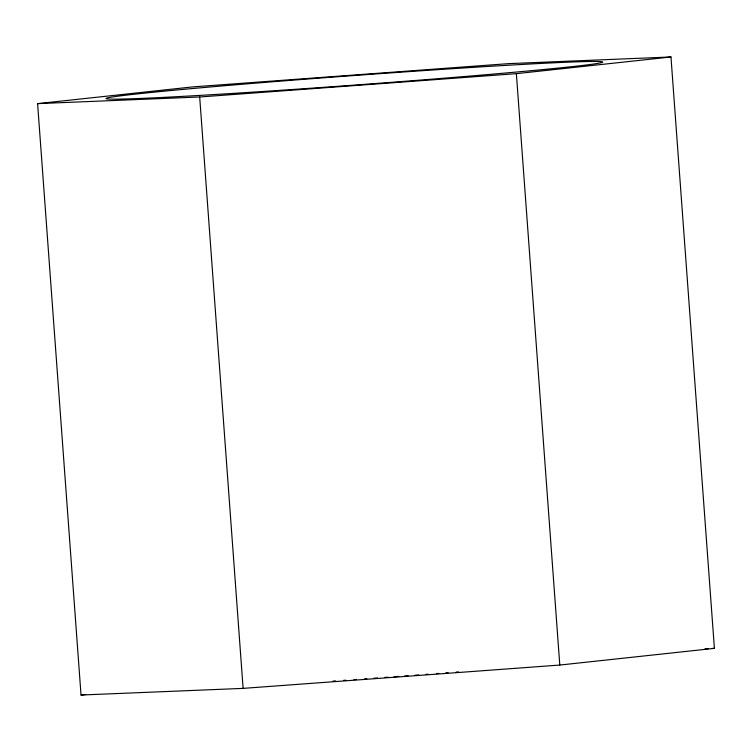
<?xml version="1.0" encoding="UTF-8"?>
<svg xmlns="http://www.w3.org/2000/svg" width="752" height="752" viewBox="0 0 752 752"><rect width="100%" height="100%" fill="white"/><g stroke="black" fill="none" stroke-linecap="round" stroke-linejoin="round"><path stroke-width="1.13" d="M37.6 103.635L192.202 86.95L508.888 63.619L670.972 56.973L714.4 648.365L559.798 665.05L243.112 688.381L81.028 695.027L37.6 103.635L199.684 96.989L516.37 73.658L670.972 56.973M81.028 695.027L85.681 694.519M705.075 648.75L708.572 648.6M712.069 648.459L714.4 648.365M516.37 73.658L559.798 665.05M199.684 96.989L243.112 688.381M458.476 671.884A249.1 4.785 -4.2 0 1 456.191 672.062M448.117 672.692A249.1 4.785 -4.2 0 1 445.795 672.871M438.783 673.407A249.1 4.785 -4.2 0 1 436.433 673.585M428.189 674.215A249.1 4.785 -4.2 0 1 425.829 674.394M418.742 674.929A249.1 4.785 -4.2 0 1 415.207 675.193M408.139 675.719A249.1 4.785 -4.2 0 1 404.614 675.982M398.757 676.415A249.1 4.785 -4.2 0 1 394.057 676.753M388.164 677.185A249.1 4.785 -4.2 0 1 384.62 677.439M377.523 677.956A249.1 4.785 -4.2 0 1 373.97 678.21M366.873 678.718A249.1 4.785 -4.2 0 1 364.513 678.887M356.298 679.46A249.1 4.785 -4.2 0 1 353.957 679.629M345.845 680.193A249.1 4.785 -4.2 0 1 343.542 680.353M335.495 680.908A249.1 4.785 -4.2 0 1 333.098 681.068M181.025 96.463A249.1 4.785 -4.2 0 0 595.105 63.807A249.1 4.785 -4.2 0 0 286.719 80.652A249.1 4.785 -4.2 0 0 181.025 96.463"/></g></svg>
